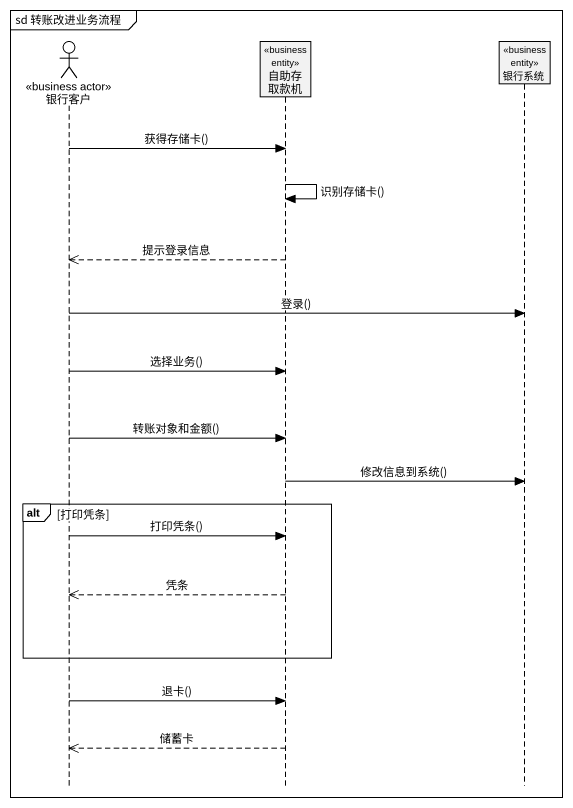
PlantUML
@startuml
mainframe sd 转账改进业务流程
hide footbox
actor 银行客户 <<business actor>>
participant 自助存取款机 <<business entity>>
participant 银行系统 <<business entity>>

银行客户 -> 自助存取款机 : 获得存储卡()
自助存取款机 -> 自助存取款机 : 识别存储卡()
自助存取款机 -->> 银行客户 : 提示登录信息
银行客户 -> 银行系统 : 登录()
银行客户 -> 自助存取款机 : 选择业务()
银行客户 -> 自助存取款机 : 转账对象和金额()
自助存取款机 -> 银行系统 : 修改信息到系统()
alt 打印凭条
  银行客户 -> 自助存取款机 : 打印凭条()
  自助存取款机 -->> 银行客户 : 凭条
end
银行客户 -> 自助存取款机 : 退卡()
自助存取款机 -->> 银行客户 : 储蓄卡
@enduml
